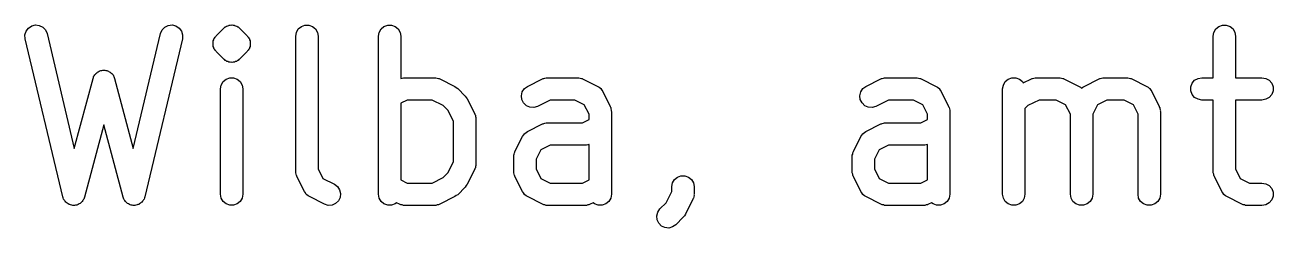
# Model space of a CAD drawing. Extents: x 95 to 242, y -111 to -101.
# Drawn here: x 222.95 to 232.43, y -107.35 to -105.81 of the extents above; entities that cross this region are included whole.
import ezdxf

# ---------------------------------------------------------------- set-up
doc = ezdxf.new("R2010")
doc.units = 0
doc.header["$MEASUREMENT"] = 0
doc.layers.add('BLACK', color=7, linetype='CONTINUOUS')

msp = doc.modelspace()

# ---------------------------------------------------------------- linework, layer by layer
at = {"layer": 'Black'}
for p, q in [((222.976, -105.835), (223, -105.819)), ((223, -105.819), (223.029, -105.812)), ((223.029, -105.812), (223.058, -105.815)), ((223.058, -105.815), (223.085, -105.828)), ((223.085, -105.828), (223.105, -105.85)), ((223.992, -105.85), (224.012, -105.828)), ((224.012, -105.828), (224.038, -105.815)), ((224.038, -105.815), (224.068, -105.812)), ((224.068, -105.812), (224.096, -105.819)), ((224.096, -105.819), (224.121, -105.835)), ((224.466, -105.832), (224.471, -105.827)), ((224.471, -105.827), (224.474, -105.825)), ((224.474, -105.825), (224.477, -105.823)), ((224.477, -105.823), (224.481, -105.822)), ((224.481, -105.822), (224.484, -105.82)), ((224.484, -105.82), (224.491, -105.818)), ((224.491, -105.818), (224.498, -105.815)), ((224.498, -105.815), (224.501, -105.814)), ((224.501, -105.814), (224.505, -105.813)), ((224.505, -105.813), (224.509, -105.813)), ((224.509, -105.813), (224.512, -105.812)), ((224.512, -105.812), (224.52, -105.813)), ((224.52, -105.813), (224.527, -105.812)), ((224.527, -105.812), (224.531, -105.813)), ((224.531, -105.813), (224.534, -105.813)), ((224.534, -105.813), (224.538, -105.814)), ((224.538, -105.814), (224.542, -105.815)), ((224.542, -105.815), (224.548, -105.818)), ((224.548, -105.818), (224.556, -105.82)), ((224.556, -105.82), (224.559, -105.822)), ((224.559, -105.822), (224.562, -105.823)), ((224.562, -105.823), (224.565, -105.825)), ((224.565, -105.825), (224.568, -105.827)), ((224.568, -105.827), (224.574, -105.832)), ((225.026, -105.842), (225.049, -105.823)), ((225.049, -105.823), (225.076, -105.813)), ((225.076, -105.813), (225.106, -105.813)), ((225.106, -105.813), (225.134, -105.823)), ((225.134, -105.823), (225.156, -105.842)), ((225.655, -105.842), (225.677, -105.823)), ((225.677, -105.823), (225.705, -105.813)), ((225.705, -105.813), (225.734, -105.813)), ((225.734, -105.813), (225.762, -105.823)), ((225.762, -105.823), (225.785, -105.842)), ((231.997, -105.842), (232.02, -105.823)), ((232.02, -105.823), (232.048, -105.813)), ((232.048, -105.813), (232.077, -105.813)), ((232.077, -105.813), (232.105, -105.823)), ((232.105, -105.823), (232.128, -105.842)), ((222.949, -105.887), (222.958, -105.859)), ((222.951, -105.916), (222.949, -105.887)), ((223.237, -107.116), (222.951, -105.916)), ((222.958, -105.859), (222.976, -105.835)), ((223.105, -105.85), (223.117, -105.877)), ((223.117, -105.877), (223.324, -106.749)), ((223.772, -106.749), (223.98, -105.877)), ((224.145, -105.916), (223.859, -107.116)), ((223.98, -105.877), (223.992, -105.85)), ((224.121, -105.835), (224.138, -105.859)), ((224.138, -105.859), (224.147, -105.887)), ((224.147, -105.887), (224.145, -105.916)), ((224.38, -105.932), (224.384, -105.925)), ((224.384, -105.925), (224.385, -105.918)), ((224.385, -105.918), (224.39, -105.912)), ((224.39, -105.912), (224.393, -105.905)), ((224.393, -105.905), (224.398, -105.9)), ((224.398, -105.9), (224.402, -105.894)), ((224.402, -105.894), (224.46, -105.837)), ((224.46, -105.837), (224.466, -105.832)), ((224.574, -105.832), (224.58, -105.837)), ((224.58, -105.837), (224.637, -105.894)), ((224.637, -105.894), (224.641, -105.9)), ((224.641, -105.9), (224.646, -105.905)), ((224.646, -105.905), (224.65, -105.912)), ((224.65, -105.912), (224.654, -105.918)), ((224.654, -105.918), (224.656, -105.925)), ((224.656, -105.925), (224.659, -105.932)), ((225.006, -105.897), (225.011, -105.868)), ((225.006, -106.925), (225.006, -105.897)), ((225.011, -105.868), (225.026, -105.842)), ((225.156, -105.842), (225.171, -105.868)), ((225.171, -105.868), (225.176, -105.897)), ((225.176, -105.897), (225.176, -106.905)), ((225.635, -105.897), (225.64, -105.868)), ((225.635, -107.097), (225.635, -105.897)), ((225.64, -105.868), (225.655, -105.842)), ((225.785, -105.842), (225.8, -105.868)), ((225.8, -105.868), (225.805, -105.897)), ((225.805, -105.897), (225.805, -106.217)), ((231.977, -105.897), (231.983, -105.868)), ((231.977, -106.212), (231.977, -105.897)), ((231.983, -105.868), (231.997, -105.842)), ((232.128, -105.842), (232.142, -105.868)), ((232.142, -105.868), (232.147, -105.897)), ((232.147, -105.897), (232.147, -106.212)), ((224.378, -105.946), (224.38, -105.939)), ((224.378, -105.954), (224.378, -105.946)), ((224.378, -105.961), (224.378, -105.954)), ((224.38, -105.968), (224.378, -105.961)), ((224.38, -105.939), (224.38, -105.932)), ((224.38, -105.976), (224.38, -105.968)), ((224.384, -105.982), (224.38, -105.976)), ((224.385, -105.99), (224.384, -105.982)), ((224.39, -105.996), (224.385, -105.99)), ((224.393, -106.003), (224.39, -105.996)), ((224.398, -106.008), (224.393, -106.003)), ((224.402, -106.014), (224.398, -106.008)), ((224.46, -106.071), (224.402, -106.014)), ((224.637, -106.014), (224.58, -106.071)), ((224.641, -106.008), (224.637, -106.014)), ((224.646, -106.003), (224.641, -106.008)), ((224.65, -105.996), (224.646, -106.003)), ((224.654, -105.99), (224.65, -105.996)), ((224.656, -105.982), (224.654, -105.99)), ((224.659, -105.976), (224.656, -105.982)), ((224.659, -105.932), (224.66, -105.939)), ((224.66, -105.968), (224.659, -105.976)), ((224.66, -105.939), (224.661, -105.946)), ((224.661, -105.961), (224.66, -105.968)), ((224.661, -105.946), (224.661, -105.954)), ((224.661, -105.954), (224.661, -105.961)), ((224.466, -106.075), (224.46, -106.071)), ((224.471, -106.081), (224.466, -106.075)), ((224.474, -106.082), (224.471, -106.081)), ((224.477, -106.085), (224.474, -106.082)), ((224.481, -106.086), (224.477, -106.085)), ((224.484, -106.088), (224.481, -106.086)), ((224.491, -106.09), (224.484, -106.088)), ((224.498, -106.093), (224.491, -106.09)), ((224.501, -106.093), (224.498, -106.093)), ((224.505, -106.095), (224.501, -106.093)), ((224.509, -106.095), (224.505, -106.095)), ((224.512, -106.096), (224.509, -106.095)), ((224.52, -106.095), (224.512, -106.096)), ((224.527, -106.096), (224.52, -106.095)), ((224.531, -106.095), (224.527, -106.096)), ((224.534, -106.095), (224.531, -106.095)), ((224.538, -106.093), (224.534, -106.095)), ((224.542, -106.093), (224.538, -106.093)), ((224.548, -106.09), (224.542, -106.093)), ((224.556, -106.088), (224.548, -106.09)), ((224.559, -106.086), (224.556, -106.088)), ((224.562, -106.085), (224.559, -106.086)), ((224.565, -106.082), (224.562, -106.085)), ((224.568, -106.081), (224.565, -106.082)), ((224.574, -106.075), (224.568, -106.081)), ((224.58, -106.071), (224.574, -106.075)), ((223.469, -106.211), (223.471, -106.203)), ((223.471, -106.203), (223.475, -106.197)), ((223.475, -106.197), (223.479, -106.191)), ((223.479, -106.191), (223.484, -106.185)), ((223.484, -106.185), (223.488, -106.179)), ((223.488, -106.179), (223.494, -106.175)), ((223.494, -106.175), (223.499, -106.17)), ((223.499, -106.17), (223.506, -106.167)), ((223.506, -106.167), (223.512, -106.162)), ((223.512, -106.162), (223.519, -106.16)), ((223.519, -106.16), (223.526, -106.157)), ((223.526, -106.157), (223.534, -106.157)), ((223.534, -106.157), (223.541, -106.155)), ((223.541, -106.155), (223.548, -106.155)), ((223.548, -106.155), (223.556, -106.155)), ((223.556, -106.155), (223.563, -106.157)), ((223.563, -106.157), (223.57, -106.157)), ((223.57, -106.157), (223.577, -106.16)), ((223.577, -106.16), (223.584, -106.162)), ((223.584, -106.162), (223.59, -106.167)), ((223.59, -106.167), (223.597, -106.17)), ((223.597, -106.17), (223.602, -106.175)), ((223.602, -106.175), (223.608, -106.179)), ((223.608, -106.179), (223.613, -106.185)), ((223.613, -106.185), (223.618, -106.191)), ((223.618, -106.191), (223.621, -106.197)), ((223.621, -106.197), (223.625, -106.203)), ((223.625, -106.203), (223.627, -106.211)), ((223.324, -106.749), (223.466, -106.218)), ((223.466, -106.218), (223.469, -106.211)), ((223.627, -106.211), (223.63, -106.218)), ((223.63, -106.218), (223.772, -106.749)), ((224.435, -106.297), (224.44, -106.268)), ((224.435, -107.097), (224.435, -106.297)), ((224.44, -106.268), (224.455, -106.242)), ((224.455, -106.242), (224.477, -106.223)), ((224.477, -106.223), (224.505, -106.213)), ((224.505, -106.213), (224.534, -106.213)), ((224.534, -106.213), (224.562, -106.223)), ((224.562, -106.223), (224.585, -106.242)), ((224.585, -106.242), (224.6, -106.268)), ((224.6, -106.268), (224.605, -106.297)), ((224.605, -106.297), (224.605, -107.097)), ((225.805, -106.217), (225.815, -106.215)), ((225.805, -106.217), (225.805, -106.217)), ((225.815, -106.215), (225.824, -106.212)), ((225.824, -106.212), (225.829, -106.212)), ((225.829, -106.212), (225.834, -106.212)), ((225.834, -106.212), (226.062, -106.212)), ((226.062, -106.212), (226.067, -106.212)), ((226.067, -106.212), (226.072, -106.212)), ((226.072, -106.212), (226.082, -106.215)), ((226.082, -106.215), (226.092, -106.217)), ((226.092, -106.217), (226.096, -106.219)), ((226.096, -106.219), (226.101, -106.221)), ((226.101, -106.221), (226.215, -106.278)), ((226.215, -106.278), (226.226, -106.286)), ((226.226, -106.286), (226.237, -106.294)), ((226.237, -106.294), (226.294, -106.351)), ((226.727, -106.32), (226.744, -106.295)), ((226.744, -106.295), (226.767, -106.278)), ((226.767, -106.278), (226.882, -106.221)), ((226.882, -106.221), (226.886, -106.219)), ((226.886, -106.219), (226.891, -106.217)), ((226.891, -106.217), (226.9, -106.215)), ((226.9, -106.215), (226.91, -106.212)), ((226.91, -106.212), (226.915, -106.212)), ((226.915, -106.212), (226.92, -106.212)), ((226.92, -106.212), (227.148, -106.212)), ((227.148, -106.212), (227.153, -106.212)), ((227.153, -106.212), (227.158, -106.212)), ((227.158, -106.212), (227.167, -106.215)), ((227.167, -106.215), (227.177, -106.217)), ((227.177, -106.217), (227.182, -106.219)), ((227.182, -106.219), (227.186, -106.221)), ((227.186, -106.221), (227.301, -106.278)), ((227.301, -106.278), (227.311, -106.285)), ((227.311, -106.285), (227.321, -106.292)), ((227.321, -106.292), (227.322, -106.294)), ((227.322, -106.294), (227.324, -106.295)), ((227.324, -106.295), (227.331, -106.306)), ((229.299, -106.32), (229.315, -106.295)), ((229.315, -106.295), (229.339, -106.278)), ((229.339, -106.278), (229.453, -106.221)), ((229.453, -106.221), (229.458, -106.219)), ((229.458, -106.219), (229.462, -106.217)), ((229.462, -106.217), (229.472, -106.215)), ((229.472, -106.215), (229.481, -106.212)), ((229.481, -106.212), (229.486, -106.212)), ((229.486, -106.212), (229.491, -106.212)), ((229.491, -106.212), (229.72, -106.212)), ((229.72, -106.212), (229.724, -106.212)), ((229.724, -106.212), (229.729, -106.212)), ((229.729, -106.212), (229.739, -106.215)), ((229.739, -106.215), (229.749, -106.217)), ((229.749, -106.217), (229.753, -106.219)), ((229.753, -106.219), (229.758, -106.221)), ((229.758, -106.221), (229.872, -106.278)), ((229.872, -106.278), (229.882, -106.285)), ((229.882, -106.285), (229.892, -106.292)), ((229.892, -106.292), (229.894, -106.294)), ((229.894, -106.294), (229.896, -106.295)), ((229.896, -106.295), (229.903, -106.306)), ((230.377, -106.297), (230.383, -106.268)), ((230.377, -107.097), (230.377, -106.297)), ((230.383, -106.268), (230.397, -106.242)), ((230.397, -106.242), (230.42, -106.223)), ((230.42, -106.223), (230.448, -106.213)), ((230.448, -106.213), (230.477, -106.213)), ((230.477, -106.213), (230.505, -106.223)), ((230.505, -106.223), (230.528, -106.242)), ((230.528, -106.242), (230.533, -106.252)), ((230.533, -106.252), (230.596, -106.221)), ((230.596, -106.221), (230.601, -106.219)), ((230.601, -106.219), (230.605, -106.217)), ((230.605, -106.217), (230.615, -106.215)), ((230.615, -106.215), (230.624, -106.212)), ((230.624, -106.212), (230.629, -106.212)), ((230.629, -106.212), (230.634, -106.212)), ((230.634, -106.212), (230.805, -106.212)), ((230.805, -106.212), (230.81, -106.212)), ((230.81, -106.212), (230.815, -106.212)), ((230.815, -106.212), (230.825, -106.215)), ((230.825, -106.215), (230.834, -106.217)), ((230.834, -106.217), (230.839, -106.219)), ((230.839, -106.219), (230.843, -106.221)), ((230.843, -106.221), (230.958, -106.278)), ((230.958, -106.278), (230.968, -106.285)), ((230.968, -106.285), (230.977, -106.291)), ((230.977, -106.291), (230.986, -106.285)), ((230.986, -106.285), (230.996, -106.278)), ((230.996, -106.278), (231.11, -106.221)), ((231.11, -106.221), (231.115, -106.219)), ((231.115, -106.219), (231.119, -106.217)), ((231.119, -106.217), (231.129, -106.215)), ((231.129, -106.215), (231.138, -106.212)), ((231.138, -106.212), (231.143, -106.212)), ((231.143, -106.212), (231.148, -106.212)), ((231.148, -106.212), (231.32, -106.212)), ((231.32, -106.212), (231.324, -106.212)), ((231.324, -106.212), (231.329, -106.212)), ((231.329, -106.212), (231.339, -106.215)), ((231.339, -106.215), (231.349, -106.217)), ((231.349, -106.217), (231.353, -106.219)), ((231.353, -106.219), (231.358, -106.221)), ((231.358, -106.221), (231.472, -106.278)), ((231.472, -106.278), (231.482, -106.285)), ((231.482, -106.285), (231.492, -106.292)), ((231.492, -106.292), (231.494, -106.294)), ((231.494, -106.294), (231.496, -106.295)), ((231.496, -106.295), (231.503, -106.306)), ((231.807, -106.282), (231.817, -106.254)), ((231.807, -106.311), (231.807, -106.282)), ((231.817, -106.254), (231.836, -106.231)), ((231.836, -106.231), (231.862, -106.217)), ((231.862, -106.217), (231.891, -106.212)), ((231.891, -106.212), (231.977, -106.212)), ((232.147, -106.212), (232.348, -106.212)), ((232.348, -106.212), (232.377, -106.217)), ((232.377, -106.217), (232.403, -106.231)), ((232.403, -106.231), (232.422, -106.254)), ((232.422, -106.254), (232.432, -106.282)), ((232.432, -106.282), (232.432, -106.311)), ((225.854, -106.382), (225.805, -106.406)), ((226.042, -106.382), (225.854, -106.382)), ((226.126, -106.424), (226.042, -106.382)), ((226.294, -106.351), (226.302, -106.362)), ((226.302, -106.362), (226.31, -106.373)), ((226.31, -106.373), (226.367, -106.487)), ((226.721, -106.349), (226.727, -106.32)), ((226.724, -106.378), (226.721, -106.349)), ((226.737, -106.404), (226.724, -106.378)), ((226.94, -106.382), (226.843, -106.43)), ((227.128, -106.382), (226.94, -106.382)), ((227.199, -106.417), (227.128, -106.382)), ((227.331, -106.306), (227.339, -106.316)), ((227.339, -106.316), (227.396, -106.43)), ((229.292, -106.349), (229.299, -106.32)), ((229.295, -106.378), (229.292, -106.349)), ((229.309, -106.404), (229.295, -106.378)), ((229.511, -106.382), (229.415, -106.43)), ((229.7, -106.382), (229.511, -106.382)), ((229.771, -106.417), (229.7, -106.382)), ((229.903, -106.306), (229.91, -106.316)), ((229.91, -106.316), (229.967, -106.43)), ((230.654, -106.382), (230.57, -106.424)), ((230.785, -106.382), (230.654, -106.382)), ((230.856, -106.417), (230.785, -106.382)), ((231.168, -106.382), (231.097, -106.417)), ((231.3, -106.382), (231.168, -106.382)), ((231.371, -106.417), (231.3, -106.382)), ((231.503, -106.306), (231.51, -106.316)), ((231.51, -106.316), (231.567, -106.43)), ((231.817, -106.339), (231.807, -106.311)), ((231.836, -106.362), (231.817, -106.339)), ((231.862, -106.376), (231.836, -106.362)), ((231.891, -106.382), (231.862, -106.376)), ((231.977, -106.382), (231.891, -106.382)), ((231.977, -106.925), (231.977, -106.382)), ((232.348, -106.382), (232.147, -106.382)), ((232.147, -106.382), (232.147, -106.905)), ((232.377, -106.376), (232.348, -106.382)), ((232.403, -106.362), (232.377, -106.376)), ((232.422, -106.339), (232.403, -106.362)), ((232.432, -106.311), (232.422, -106.339)), ((225.805, -106.406), (225.805, -106.987)), ((226.164, -106.461), (226.126, -106.424)), ((226.206, -106.545), (226.164, -106.461)), ((226.367, -106.487), (226.368, -106.492)), ((226.368, -106.492), (226.371, -106.496)), ((226.759, -106.425), (226.737, -106.404)), ((226.786, -106.436), (226.759, -106.425)), ((226.815, -106.438), (226.786, -106.436)), ((226.843, -106.43), (226.815, -106.438)), ((227.235, -106.488), (227.199, -106.417)), ((227.235, -106.53), (227.235, -106.488)), ((227.396, -106.43), (227.397, -106.435)), ((227.397, -106.435), (227.4, -106.439)), ((227.4, -106.439), (227.401, -106.449)), ((227.401, -106.449), (227.404, -106.458)), ((227.404, -106.458), (227.404, -106.463)), ((227.404, -106.463), (227.405, -106.468)), ((227.405, -106.468), (227.405, -107.097)), ((229.33, -106.425), (229.309, -106.404)), ((229.357, -106.436), (229.33, -106.425)), ((229.387, -106.438), (229.357, -106.436)), ((229.415, -106.43), (229.387, -106.438)), ((229.806, -106.488), (229.771, -106.417)), ((229.806, -106.53), (229.806, -106.488)), ((229.967, -106.43), (229.968, -106.435)), ((229.968, -106.435), (229.971, -106.439)), ((229.971, -106.439), (229.973, -106.449)), ((229.973, -106.449), (229.976, -106.458)), ((229.976, -106.458), (229.975, -106.463)), ((229.975, -106.463), (229.976, -106.468)), ((229.976, -106.468), (229.976, -107.097)), ((230.57, -106.424), (230.547, -106.446)), ((230.547, -106.446), (230.547, -107.097)), ((230.892, -106.488), (230.856, -106.417)), ((230.892, -107.097), (230.892, -106.488)), ((231.097, -106.417), (231.062, -106.488)), ((231.062, -106.488), (231.062, -107.097)), ((231.406, -106.488), (231.371, -106.417)), ((231.406, -107.097), (231.406, -106.488)), ((231.567, -106.43), (231.568, -106.435)), ((231.568, -106.435), (231.571, -106.439)), ((231.571, -106.439), (231.573, -106.449)), ((231.573, -106.449), (231.576, -106.458)), ((231.576, -106.458), (231.575, -106.463)), ((231.575, -106.463), (231.576, -106.468)), ((231.576, -106.468), (231.576, -107.097)), ((223.548, -106.569), (223.402, -107.119)), ((223.695, -107.119), (223.548, -106.569)), ((226.206, -106.848), (226.206, -106.545)), ((226.371, -106.496), (226.373, -106.506)), ((226.373, -106.506), (226.376, -106.515)), ((226.376, -106.515), (226.375, -106.52)), ((226.375, -106.52), (226.376, -106.525)), ((226.376, -106.525), (226.376, -106.868)), ((226.767, -106.621), (226.882, -106.563)), ((226.882, -106.563), (226.886, -106.562)), ((226.886, -106.562), (226.891, -106.56)), ((226.891, -106.56), (226.9, -106.558)), ((226.9, -106.558), (226.91, -106.555)), ((226.91, -106.555), (226.915, -106.555)), ((226.915, -106.555), (226.92, -106.554)), ((226.92, -106.554), (227.185, -106.554)), ((227.185, -106.554), (227.235, -106.53)), ((229.339, -106.621), (229.453, -106.563)), ((229.453, -106.563), (229.458, -106.562)), ((229.458, -106.562), (229.462, -106.56)), ((229.462, -106.56), (229.472, -106.558)), ((229.472, -106.558), (229.481, -106.555)), ((229.481, -106.555), (229.486, -106.555)), ((229.486, -106.555), (229.491, -106.554)), ((229.491, -106.554), (229.757, -106.554)), ((229.757, -106.554), (229.806, -106.53)), ((226.672, -106.773), (226.729, -106.659)), ((226.729, -106.659), (226.737, -106.649)), ((226.737, -106.649), (226.744, -106.638)), ((226.744, -106.638), (226.746, -106.637)), ((226.746, -106.637), (226.747, -106.635)), ((226.747, -106.635), (226.757, -106.628)), ((226.757, -106.628), (226.767, -106.621)), ((229.244, -106.773), (229.301, -106.659)), ((229.301, -106.659), (229.308, -106.649)), ((229.308, -106.649), (229.315, -106.638)), ((229.315, -106.638), (229.317, -106.637)), ((229.317, -106.637), (229.318, -106.635)), ((229.318, -106.635), (229.329, -106.628)), ((229.329, -106.628), (229.339, -106.621)), ((226.668, -106.782), (226.671, -106.778)), ((226.671, -106.778), (226.672, -106.773)), ((226.869, -106.76), (226.833, -106.831)), ((226.94, -106.724), (226.869, -106.76)), ((227.205, -106.724), (226.94, -106.724)), ((227.21, -106.724), (227.205, -106.724)), ((227.215, -106.724), (227.21, -106.724)), ((227.225, -106.721), (227.215, -106.724)), ((227.234, -106.719), (227.225, -106.721)), ((227.235, -106.719), (227.234, -106.719)), ((227.235, -106.987), (227.235, -106.719)), ((229.24, -106.782), (229.242, -106.778)), ((229.242, -106.778), (229.244, -106.773)), ((229.44, -106.76), (229.405, -106.831)), ((229.511, -106.724), (229.44, -106.76)), ((229.777, -106.724), (229.511, -106.724)), ((229.782, -106.724), (229.777, -106.724)), ((229.787, -106.724), (229.782, -106.724)), ((229.796, -106.721), (229.787, -106.724)), ((229.806, -106.719), (229.796, -106.721)), ((229.806, -106.987), (229.806, -106.719)), ((229.806, -106.719), (229.806, -106.719)), ((226.164, -106.932), (226.206, -106.848)), ((226.376, -106.868), (226.375, -106.873)), ((226.375, -106.873), (226.376, -106.878)), ((226.663, -106.811), (226.664, -106.806)), ((226.663, -106.925), (226.663, -106.811)), ((226.664, -106.801), (226.667, -106.792)), ((226.664, -106.806), (226.664, -106.801)), ((226.667, -106.792), (226.668, -106.782)), ((226.833, -106.831), (226.833, -106.905)), ((229.235, -106.801), (229.238, -106.792)), ((229.235, -106.806), (229.235, -106.801)), ((229.235, -106.811), (229.235, -106.806)), ((229.235, -106.925), (229.235, -106.811)), ((229.238, -106.792), (229.24, -106.782)), ((229.405, -106.831), (229.405, -106.905)), ((225.007, -106.93), (225.006, -106.925)), ((225.007, -106.935), (225.007, -106.93)), ((225.009, -106.944), (225.007, -106.935)), ((225.011, -106.954), (225.009, -106.944)), ((225.014, -106.958), (225.011, -106.954)), ((225.015, -106.963), (225.014, -106.958)), ((225.072, -107.077), (225.015, -106.963)), ((225.176, -106.905), (225.212, -106.976)), ((226.126, -106.97), (226.164, -106.932)), ((226.367, -106.906), (226.31, -107.02)), ((226.368, -106.901), (226.367, -106.906)), ((226.371, -106.897), (226.368, -106.901)), ((226.373, -106.887), (226.371, -106.897)), ((226.376, -106.878), (226.373, -106.887)), ((226.664, -106.93), (226.663, -106.925)), ((226.664, -106.935), (226.664, -106.93)), ((226.667, -106.944), (226.664, -106.935)), ((226.668, -106.954), (226.667, -106.944)), ((226.671, -106.958), (226.668, -106.954)), ((226.672, -106.963), (226.671, -106.958)), ((226.729, -107.077), (226.672, -106.963)), ((226.833, -106.905), (226.869, -106.976)), ((227.883, -106.985), (227.906, -106.966)), ((227.906, -106.966), (227.933, -106.956)), ((227.933, -106.956), (227.963, -106.956)), ((227.963, -106.956), (227.991, -106.966)), ((227.991, -106.966), (228.013, -106.985)), ((229.235, -106.93), (229.235, -106.925)), ((229.235, -106.935), (229.235, -106.93)), ((229.238, -106.944), (229.235, -106.935)), ((229.24, -106.954), (229.238, -106.944)), ((229.242, -106.958), (229.24, -106.954)), ((229.244, -106.963), (229.242, -106.958)), ((229.301, -107.077), (229.244, -106.963)), ((229.405, -106.905), (229.44, -106.976)), ((231.978, -106.93), (231.977, -106.925)), ((231.978, -106.935), (231.978, -106.93)), ((231.981, -106.944), (231.978, -106.935)), ((231.983, -106.954), (231.981, -106.944)), ((231.985, -106.958), (231.983, -106.954)), ((231.986, -106.963), (231.985, -106.958)), ((232.044, -107.077), (231.986, -106.963)), ((232.147, -106.905), (232.183, -106.976)), ((225.212, -106.976), (225.301, -107.021)), ((225.301, -107.021), (225.324, -107.038)), ((225.324, -107.038), (225.34, -107.063)), ((225.34, -107.063), (225.347, -107.092)), ((225.805, -106.987), (225.854, -107.012)), ((225.854, -107.012), (226.042, -107.012)), ((226.042, -107.012), (226.126, -106.97)), ((226.294, -107.042), (226.237, -107.1)), ((226.302, -107.031), (226.294, -107.042)), ((226.31, -107.02), (226.302, -107.031)), ((226.869, -106.976), (226.94, -107.012)), ((226.94, -107.012), (227.185, -107.012)), ((227.185, -107.012), (227.235, -106.987)), ((227.863, -107.039), (227.868, -107.01)), ((227.863, -107.077), (227.863, -107.039)), ((227.868, -107.01), (227.883, -106.985)), ((228.013, -106.985), (228.028, -107.01)), ((228.028, -107.01), (228.033, -107.039)), ((228.033, -107.039), (228.033, -107.097)), ((229.44, -106.976), (229.511, -107.012)), ((229.511, -107.012), (229.757, -107.012)), ((229.757, -107.012), (229.806, -106.987)), ((232.183, -106.976), (232.254, -107.012)), ((232.254, -107.012), (232.348, -107.012)), ((232.348, -107.012), (232.377, -107.017)), ((232.377, -107.017), (232.403, -107.031)), ((232.403, -107.031), (232.422, -107.054)), ((232.422, -107.054), (232.432, -107.082)), ((223.24, -107.124), (223.237, -107.116)), ((223.243, -107.133), (223.24, -107.124)), ((223.246, -107.138), (223.243, -107.133)), ((223.249, -107.143), (223.246, -107.138)), ((223.255, -107.15), (223.249, -107.143)), ((223.26, -107.157), (223.255, -107.15)), ((223.265, -107.16), (223.26, -107.157)), ((223.383, -107.151), (223.378, -107.158)), ((223.389, -107.145), (223.383, -107.151)), ((223.392, -107.14), (223.389, -107.145)), ((223.396, -107.135), (223.392, -107.14)), ((223.398, -107.126), (223.396, -107.135)), ((223.402, -107.119), (223.398, -107.126)), ((223.698, -107.126), (223.695, -107.119)), ((223.701, -107.135), (223.698, -107.126)), ((223.704, -107.14), (223.701, -107.135)), ((223.707, -107.145), (223.704, -107.14)), ((223.713, -107.151), (223.707, -107.145)), ((223.718, -107.158), (223.713, -107.151)), ((223.837, -107.157), (223.832, -107.16)), ((223.842, -107.15), (223.837, -107.157)), ((223.848, -107.143), (223.842, -107.15)), ((223.85, -107.138), (223.848, -107.143)), ((223.854, -107.133), (223.85, -107.138)), ((223.856, -107.124), (223.854, -107.133)), ((223.859, -107.116), (223.856, -107.124)), ((224.44, -107.126), (224.435, -107.097)), ((224.455, -107.151), (224.44, -107.126)), ((224.477, -107.17), (224.455, -107.151)), ((224.585, -107.151), (224.562, -107.17)), ((224.6, -107.126), (224.585, -107.151)), ((224.605, -107.097), (224.6, -107.126)), ((225.08, -107.087), (225.072, -107.077)), ((225.086, -107.098), (225.08, -107.087)), ((225.088, -107.099), (225.086, -107.098)), ((225.09, -107.101), (225.088, -107.099)), ((225.1, -107.108), (225.09, -107.101)), ((225.11, -107.115), (225.1, -107.108)), ((225.224, -107.173), (225.11, -107.115)), ((225.331, -107.147), (225.309, -107.168)), ((225.344, -107.121), (225.331, -107.147)), ((225.347, -107.092), (225.344, -107.121)), ((225.64, -107.126), (225.635, -107.097)), ((225.655, -107.151), (225.64, -107.126)), ((225.677, -107.17), (225.655, -107.151)), ((226.215, -107.115), (226.101, -107.173)), ((226.226, -107.107), (226.215, -107.115)), ((226.237, -107.1), (226.226, -107.107)), ((226.737, -107.087), (226.729, -107.077)), ((226.744, -107.098), (226.737, -107.087)), ((226.746, -107.099), (226.744, -107.098)), ((226.747, -107.101), (226.746, -107.099)), ((226.757, -107.108), (226.747, -107.101)), ((226.767, -107.115), (226.757, -107.108)), ((226.882, -107.173), (226.767, -107.115)), ((227.385, -107.151), (227.362, -107.17)), ((227.4, -107.126), (227.385, -107.151)), ((227.405, -107.097), (227.4, -107.126)), ((227.821, -107.161), (227.863, -107.077)), ((228.024, -107.135), (227.967, -107.249)), ((228.026, -107.13), (228.024, -107.135)), ((228.028, -107.126), (228.026, -107.13)), ((228.03, -107.116), (228.028, -107.126)), ((228.033, -107.106), (228.03, -107.116)), ((228.033, -107.097), (228.032, -107.101)), ((228.032, -107.101), (228.033, -107.106)), ((229.308, -107.087), (229.301, -107.077)), ((229.315, -107.098), (229.308, -107.087)), ((229.317, -107.099), (229.315, -107.098)), ((229.318, -107.101), (229.317, -107.099)), ((229.329, -107.108), (229.318, -107.101)), ((229.339, -107.115), (229.329, -107.108)), ((229.453, -107.173), (229.339, -107.115)), ((229.956, -107.151), (229.934, -107.17)), ((229.971, -107.126), (229.956, -107.151)), ((229.976, -107.097), (229.971, -107.126)), ((230.383, -107.126), (230.377, -107.097)), ((230.397, -107.151), (230.383, -107.126)), ((230.42, -107.17), (230.397, -107.151)), ((230.528, -107.151), (230.505, -107.17)), ((230.542, -107.126), (230.528, -107.151)), ((230.547, -107.097), (230.542, -107.126)), ((230.897, -107.126), (230.892, -107.097)), ((230.912, -107.151), (230.897, -107.126)), ((230.934, -107.17), (230.912, -107.151)), ((231.042, -107.151), (231.019, -107.17)), ((231.057, -107.126), (231.042, -107.151)), ((231.062, -107.097), (231.057, -107.126)), ((231.411, -107.126), (231.406, -107.097)), ((231.426, -107.151), (231.411, -107.126)), ((231.449, -107.17), (231.426, -107.151)), ((231.556, -107.151), (231.534, -107.17)), ((231.571, -107.126), (231.556, -107.151)), ((231.576, -107.097), (231.571, -107.126)), ((232.051, -107.087), (232.044, -107.077)), ((232.058, -107.098), (232.051, -107.087)), ((232.06, -107.099), (232.058, -107.098)), ((232.061, -107.101), (232.06, -107.099)), ((232.072, -107.108), (232.061, -107.101)), ((232.082, -107.115), (232.072, -107.108)), ((232.196, -107.173), (232.082, -107.115)), ((232.422, -107.139), (232.403, -107.162)), ((232.432, -107.111), (232.422, -107.139)), ((232.432, -107.082), (232.432, -107.111)), ((223.269, -107.165), (223.265, -107.16)), ((223.277, -107.169), (223.269, -107.165)), ((223.284, -107.174), (223.277, -107.169)), ((223.29, -107.175), (223.284, -107.174)), ((223.295, -107.178), (223.29, -107.175)), ((223.304, -107.179), (223.295, -107.178)), ((223.312, -107.181), (223.304, -107.179)), ((223.319, -107.181), (223.312, -107.181)), ((223.325, -107.181), (223.319, -107.181)), ((223.333, -107.179), (223.325, -107.181)), ((223.342, -107.179), (223.333, -107.179)), ((223.347, -107.176), (223.342, -107.179)), ((223.353, -107.175), (223.347, -107.176)), ((223.361, -107.17), (223.353, -107.175)), ((223.368, -107.166), (223.361, -107.17)), ((223.373, -107.162), (223.368, -107.166)), ((223.378, -107.158), (223.373, -107.162)), ((223.724, -107.162), (223.718, -107.158)), ((223.728, -107.166), (223.724, -107.162)), ((223.736, -107.17), (223.728, -107.166)), ((223.743, -107.175), (223.736, -107.17)), ((223.749, -107.176), (223.743, -107.175)), ((223.755, -107.179), (223.749, -107.176)), ((223.763, -107.179), (223.755, -107.179)), ((223.772, -107.181), (223.763, -107.179)), ((223.778, -107.181), (223.772, -107.181)), ((223.784, -107.181), (223.778, -107.181)), ((223.792, -107.179), (223.784, -107.181)), ((223.801, -107.178), (223.792, -107.179)), ((223.807, -107.175), (223.801, -107.178)), ((223.813, -107.174), (223.807, -107.175)), ((223.82, -107.169), (223.813, -107.174)), ((223.827, -107.165), (223.82, -107.169)), ((223.832, -107.16), (223.827, -107.165)), ((224.505, -107.18), (224.477, -107.17)), ((224.534, -107.18), (224.505, -107.18)), ((224.562, -107.17), (224.534, -107.18)), ((225.253, -107.181), (225.224, -107.173)), ((225.282, -107.179), (225.253, -107.181)), ((225.309, -107.168), (225.282, -107.179)), ((225.705, -107.18), (225.677, -107.17)), ((225.734, -107.18), (225.705, -107.18)), ((225.762, -107.17), (225.734, -107.18)), ((225.773, -107.161), (225.762, -107.17)), ((225.796, -107.173), (225.773, -107.161)), ((225.801, -107.174), (225.796, -107.173)), ((225.805, -107.176), (225.801, -107.174)), ((225.815, -107.178), (225.805, -107.176)), ((225.824, -107.181), (225.815, -107.178)), ((225.829, -107.181), (225.824, -107.181)), ((225.834, -107.182), (225.829, -107.181)), ((226.062, -107.182), (225.834, -107.182)), ((226.067, -107.181), (226.062, -107.182)), ((226.072, -107.181), (226.067, -107.181)), ((226.082, -107.178), (226.072, -107.181)), ((226.092, -107.176), (226.082, -107.178)), ((226.096, -107.174), (226.092, -107.176)), ((226.101, -107.173), (226.096, -107.174)), ((226.886, -107.174), (226.882, -107.173)), ((226.891, -107.176), (226.886, -107.174)), ((226.9, -107.178), (226.891, -107.176)), ((226.91, -107.181), (226.9, -107.178)), ((226.915, -107.181), (226.91, -107.181)), ((226.92, -107.182), (226.915, -107.181)), ((227.205, -107.182), (226.92, -107.182)), ((227.21, -107.181), (227.205, -107.182)), ((227.215, -107.181), (227.21, -107.181)), ((227.225, -107.178), (227.215, -107.181)), ((227.234, -107.176), (227.225, -107.178)), ((227.239, -107.174), (227.234, -107.176)), ((227.243, -107.173), (227.239, -107.174)), ((227.266, -107.161), (227.243, -107.173)), ((227.277, -107.17), (227.266, -107.161)), ((227.305, -107.18), (227.277, -107.17)), ((227.334, -107.18), (227.305, -107.18)), ((227.362, -107.17), (227.334, -107.18)), ((227.749, -107.261), (227.757, -107.232)), ((227.757, -107.232), (227.774, -107.208)), ((227.774, -107.208), (227.821, -107.161)), ((227.967, -107.249), (227.959, -107.26)), ((229.458, -107.174), (229.453, -107.173)), ((229.462, -107.176), (229.458, -107.174)), ((229.472, -107.178), (229.462, -107.176)), ((229.481, -107.181), (229.472, -107.178)), ((229.486, -107.181), (229.481, -107.181)), ((229.491, -107.182), (229.486, -107.181)), ((229.777, -107.182), (229.491, -107.182)), ((229.782, -107.181), (229.777, -107.182)), ((229.787, -107.181), (229.782, -107.181)), ((229.796, -107.178), (229.787, -107.181)), ((229.806, -107.176), (229.796, -107.178)), ((229.81, -107.174), (229.806, -107.176)), ((229.815, -107.173), (229.81, -107.174)), ((229.838, -107.161), (229.815, -107.173)), ((229.849, -107.17), (229.838, -107.161)), ((229.876, -107.18), (229.849, -107.17)), ((229.906, -107.18), (229.876, -107.18)), ((229.934, -107.17), (229.906, -107.18)), ((230.448, -107.18), (230.42, -107.17)), ((230.477, -107.18), (230.448, -107.18)), ((230.505, -107.17), (230.477, -107.18)), ((230.962, -107.18), (230.934, -107.17)), ((230.992, -107.18), (230.962, -107.18)), ((231.019, -107.17), (230.992, -107.18)), ((231.476, -107.18), (231.449, -107.17)), ((231.506, -107.18), (231.476, -107.18)), ((231.534, -107.17), (231.506, -107.18)), ((232.201, -107.174), (232.196, -107.173)), ((232.205, -107.176), (232.201, -107.174)), ((232.215, -107.178), (232.205, -107.176)), ((232.224, -107.181), (232.215, -107.178)), ((232.229, -107.181), (232.224, -107.181)), ((232.234, -107.182), (232.229, -107.181)), ((232.348, -107.182), (232.234, -107.182)), ((232.377, -107.176), (232.348, -107.182)), ((232.403, -107.162), (232.377, -107.176)), ((227.752, -107.29), (227.749, -107.261)), ((227.764, -107.317), (227.752, -107.29)), ((227.785, -107.338), (227.764, -107.317)), ((227.812, -107.35), (227.785, -107.338)), ((227.87, -107.345), (227.841, -107.353)), ((227.894, -107.328), (227.87, -107.345)), ((227.951, -107.271), (227.894, -107.328)), ((227.959, -107.26), (227.951, -107.271)), ((227.841, -107.353), (227.812, -107.35))]:
    msp.add_line(p, q, dxfattribs=at)

doc.saveas('drawing.dxf')
